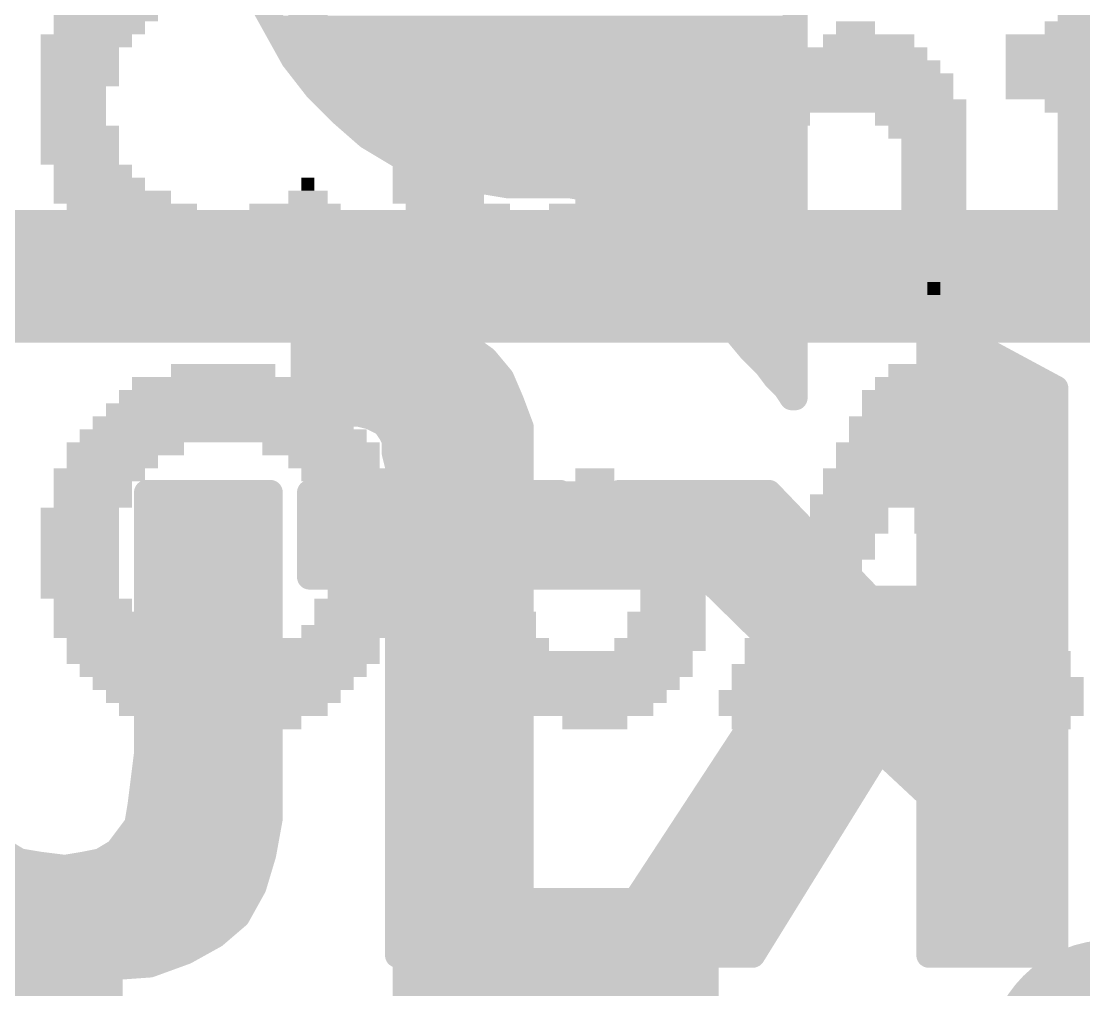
# Model space of a CAD drawing. Extents: x -29.2 to 57.4, y -10.7 to 25.5.
# Drawn here: x 8.292 to 11.551, y 20.367 to 23.338 of the extents above; entities that cross this region are included whole.
import ezdxf

# ---------------------------------------------------------------- set-up
doc = ezdxf.new("R2010")
doc.units = 0
for name, color, linetype in [('1', 12, 'CONTINUOUS'), ('18', 110, 'CONTINUOUS'), ('21', 253, 'CONTINUOUS'), ('22', 253, 'CONTINUOUS')]:
    doc.layers.add(name, color=color, linetype=linetype)

# ---------------------------------------------------------------- blocks, each defined once
blk = doc.blocks.new('RECT')
blk.add_solid([(-0.5, -0.5), (0.5, -0.5), (-0.5, 0.5), (0.5, 0.5)])
blk = doc.blocks.new('ROUNDV')
at = {"const_width": 0.5}
blk.add_lwpolyline([(0, -0.25, 1), (0, 0.25, 1), (0, -0.25)], format="xyb", dxfattribs=at)

msp = doc.modelspace()

# ---------------------------------------------------------------- linework, layer by layer
at = {"layer": '1', "const_width": 0.4064}
msp.add_lwpolyline([(6.731, 22.5552), (11.8872, 22.5552)], dxfattribs=at)
at = {"layer": '22', "const_width": 0.0762}
for points in [[(10.666, 23.4626), (10.666, 22.1826)], [(9.126, 23.2226), (9.026, 23.4026)], [(9.0734, 23.3172), (10.666, 23.3172)], [(9.1158, 23.241), (10.666, 23.241)], [(9.196, 23.1326), (9.126, 23.2226)], [(9.171, 23.1648), (10.666, 23.1648)], [(9.276, 23.0526), (9.196, 23.1326)], [(9.24, 23.0886), (10.666, 23.0886)], [(9.356, 22.9826), (9.276, 23.0526)], [(9.3219, 23.0124), (10.666, 23.0124)], [(9.456, 22.9226), (9.356, 22.9826)], [(9.4333, 22.9362), (10.666, 22.9362)], [(9.556, 22.8826), (9.456, 22.9226)], [(9.666, 22.8526), (9.556, 22.8826)], [(9.6389, 22.86), (10.666, 22.86)], [(9.786, 22.8326), (9.666, 22.8526)], [(9.976, 22.8326), (9.786, 22.8326)], [(10.036, 22.8226), (9.976, 22.8326)], [(10.086, 22.7926), (10.036, 22.8226)], [(10.136, 22.7526), (10.086, 22.7926)], [(10.097, 22.7838), (10.666, 22.7838)], [(10.186, 22.7126), (10.136, 22.7526)], [(10.236, 22.6526), (10.186, 22.7126)], [(10.1902, 22.7076), (10.666, 22.7076)], [(10.296, 22.5926), (10.236, 22.6526)], [(10.2572, 22.6314), (10.666, 22.6314)], [(10.366, 22.5226), (10.296, 22.5926)], [(10.3334, 22.5552), (10.666, 22.5552)], [(10.416, 22.4526), (10.366, 22.5226)], [(10.3971, 22.479), (10.666, 22.479)], [(9.176, 22.4226), (9.156, 22.4126)], [(9.466, 22.4226), (9.176, 22.4226)], [(9.566, 22.3926), (9.466, 22.4226)], [(10.476, 22.3926), (10.416, 22.4526)], [(11.466, 22.2126), (11.076, 22.4226)], [(11.076, 22.4226), (11.076, 21.3826)], [(9.156, 22.4126), (9.156, 22.1326)], [(9.156, 22.4028), (9.532, 22.4028)], [(9.646, 22.3526), (9.566, 22.3926)], [(10.4658, 22.4028), (10.666, 22.4028)], [(10.526, 22.3326), (10.476, 22.3926)], [(11.076, 22.4028), (11.1128, 22.4028)], [(9.156, 22.3266), (9.6824, 22.3266)], [(9.716, 22.3026), (9.646, 22.3526)], [(10.576, 22.2826), (10.526, 22.3326)], [(10.532, 22.3266), (10.666, 22.3266)], [(11.076, 22.3266), (11.2543, 22.3266)], [(9.766, 22.2426), (9.716, 22.3026)], [(10.606, 22.2426), (10.576, 22.2826)], [(9.156, 22.2504), (9.7595, 22.2504)], [(9.796, 22.1726), (9.766, 22.2426)], [(10.6002, 22.2504), (10.666, 22.2504)], [(10.636, 22.2126), (10.606, 22.2426)], [(11.076, 22.2504), (11.3958, 22.2504)], [(10.656, 22.1826), (10.636, 22.2126)], [(11.466, 20.4726), (11.466, 22.2126)], [(9.156, 22.1742), (9.7953, 22.1742)], [(9.826, 22.0926), (9.796, 22.1726)], [(10.666, 22.1826), (10.656, 22.1826)], [(11.076, 22.1742), (11.466, 22.1742)], [(9.156, 22.1326), (9.326, 22.1326)], [(9.326, 22.1326), (9.366, 22.1226)], [(9.366, 22.1226), (9.386, 22.1126)], [(9.386, 22.1126), (9.406, 22.1026)], [(9.406, 22.1026), (9.426, 22.0726)], [(9.4091, 22.098), (9.824, 22.098)], [(11.076, 22.098), (11.466, 22.098)], [(9.426, 22.0726), (9.436, 22.0526)], [(9.826, 21.8926), (9.826, 22.0926)], [(9.436, 22.0526), (9.436, 22.0126)], [(9.436, 22.0218), (9.826, 22.0218)], [(9.436, 22.0126), (9.446, 21.9726)], [(11.076, 22.0218), (11.466, 22.0218)], [(9.446, 21.9726), (9.446, 21.8926)], [(9.446, 21.9456), (9.826, 21.9456)], [(11.076, 21.9456), (11.466, 21.9456)], [(9.056, 21.8926), (8.676, 21.8926)], [(8.676, 21.8926), (8.676, 21.0926)], [(8.676, 21.8694), (9.056, 21.8694)], [(9.056, 20.8926), (9.056, 21.8926)], [(9.446, 21.8926), (9.176, 21.8926)], [(9.176, 21.8926), (9.176, 21.6326)], [(9.176, 21.8694), (9.9634, 21.8694)], [(9.946, 21.8926), (9.826, 21.8926)], [(9.976, 21.8526), (9.946, 21.8926)], [(10.586, 21.8926), (10.126, 21.8926)], [(10.126, 21.8926), (10.656, 21.3726)], [(10.1496, 21.8694), (10.6083, 21.8694)], [(11.076, 21.3826), (10.586, 21.8926)], [(11.076, 21.8694), (11.466, 21.8694)], [(10.016, 21.8226), (9.976, 21.8526)], [(10.046, 21.7926), (10.016, 21.8226)], [(8.676, 21.7932), (9.056, 21.7932)], [(9.176, 21.7932), (10.0454, 21.7932)], [(10.076, 21.7626), (10.046, 21.7926)], [(10.2273, 21.7932), (10.6815, 21.7932)], [(11.076, 21.7932), (11.466, 21.7932)], [(10.116, 21.7226), (10.076, 21.7626)], [(8.676, 21.717), (9.056, 21.717)], [(9.176, 21.717), (10.1216, 21.717)], [(10.146, 21.6926), (10.116, 21.7226)], [(10.305, 21.717), (10.7547, 21.717)], [(11.076, 21.717), (11.466, 21.717)], [(10.176, 21.6626), (10.146, 21.6926)], [(8.676, 21.6408), (9.056, 21.6408)], [(9.176, 21.6408), (10.2051, 21.6408)], [(10.216, 21.6326), (10.176, 21.6626)], [(10.3826, 21.6408), (10.8279, 21.6408)], [(11.076, 21.6408), (11.466, 21.6408)], [(9.176, 21.6326), (9.446, 21.6326)], [(9.446, 21.6326), (9.446, 20.4726)], [(9.826, 21.6326), (10.216, 21.6326)], [(9.826, 21.4826), (9.826, 21.6326)], [(8.676, 21.5646), (9.056, 21.5646)], [(9.446, 21.5646), (9.826, 21.5646)], [(10.4603, 21.5646), (10.9011, 21.5646)], [(11.076, 21.5646), (11.466, 21.5646)], [(8.676, 21.4884), (9.056, 21.4884)], [(9.446, 21.4884), (9.826, 21.4884)], [(9.826, 20.4726), (9.826, 21.4826)], [(10.538, 21.4884), (10.9744, 21.4884)], [(11.076, 21.4884), (11.466, 21.4884)], [(8.676, 21.4122), (9.056, 21.4122)], [(9.446, 21.4122), (9.826, 21.4122)], [(10.6156, 21.4122), (11.0476, 21.4122)], [(11.076, 21.4122), (11.466, 21.4122)], [(10.656, 21.3726), (10.066, 20.4726)], [(8.676, 21.336), (9.056, 21.336)], [(9.446, 21.336), (9.826, 21.336)], [(10.632, 21.336), (11.466, 21.336)], [(8.676, 21.2598), (9.056, 21.2598)], [(9.446, 21.2598), (9.826, 21.2598)], [(10.5821, 21.2598), (11.466, 21.2598)], [(8.676, 21.1836), (9.056, 21.1836)], [(9.446, 21.1836), (9.826, 21.1836)], [(10.5321, 21.1836), (11.466, 21.1836)], [(8.676, 21.0926), (8.666, 21.0126)], [(8.676, 21.1074), (9.056, 21.1074)], [(9.446, 21.1074), (9.826, 21.1074)], [(10.4821, 21.1074), (11.466, 21.1074)], [(10.536, 20.4726), (10.926, 21.1026)], [(10.926, 21.1026), (11.076, 20.9626)], [(8.6683, 21.0312), (9.056, 21.0312)], [(9.446, 21.0312), (9.826, 21.0312)], [(10.4322, 21.0312), (10.8818, 21.0312)], [(11.0025, 21.0312), (11.466, 21.0312)], [(8.666, 21.0126), (8.656, 20.9326)], [(8.6588, 20.955), (9.056, 20.955)], [(9.446, 20.955), (9.826, 20.955)], [(10.3822, 20.955), (10.8346, 20.955)], [(11.076, 20.9626), (11.076, 20.4726)], [(11.076, 20.955), (11.466, 20.955)], [(8.656, 20.9326), (8.646, 20.8726)], [(9.036, 20.7826), (9.056, 20.8926)], [(8.646, 20.8726), (8.616, 20.8326)], [(8.647, 20.8788), (9.0535, 20.8788)], [(9.446, 20.8788), (9.826, 20.8788)], [(10.3323, 20.8788), (10.7875, 20.8788)], [(11.076, 20.8788), (11.466, 20.8788)], [(8.616, 20.8326), (8.586, 20.7926)], [(8.286, 20.7626), (8.236, 20.7926)], [(8.586, 20.7926), (8.536, 20.7626)], [(8.5935, 20.8026), (9.0396, 20.8026)], [(9.446, 20.8026), (9.826, 20.8026)], [(10.2823, 20.8026), (10.7403, 20.8026)], [(11.076, 20.8026), (11.466, 20.8026)], [(8.346, 20.7526), (8.286, 20.7626)], [(8.536, 20.7626), (8.486, 20.7526)], [(9.006, 20.6826), (9.036, 20.7826)], [(7.736, 20.7264), (9.0191, 20.7264)], [(8.426, 20.7426), (8.346, 20.7526)], [(8.486, 20.7526), (8.426, 20.7426)], [(9.446, 20.7264), (9.826, 20.7264)], [(10.2324, 20.7264), (10.6931, 20.7264)], [(11.076, 20.7264), (11.466, 20.7264)], [(8.956, 20.5926), (9.006, 20.6826)], [(8.1309, 20.6502), (8.988, 20.6502)], [(9.446, 20.6502), (9.826, 20.6502)], [(10.1824, 20.6502), (10.6459, 20.6502)], [(11.076, 20.6502), (11.466, 20.6502)], [(8.1869, 20.574), (8.9343, 20.574)], [(8.886, 20.5326), (8.956, 20.5926)], [(9.446, 20.574), (9.826, 20.574)], [(10.1325, 20.574), (10.5988, 20.574)], [(11.076, 20.574), (11.466, 20.574)], [(8.796, 20.4826), (8.886, 20.5326)], [(8.246, 20.5226), (8.306, 20.4926)], [(8.2956, 20.4978), (8.8234, 20.4978)], [(9.446, 20.4978), (9.826, 20.4978)], [(10.0825, 20.4978), (10.5516, 20.4978)], [(11.076, 20.4978), (11.466, 20.4978)], [(8.306, 20.4926), (8.356, 20.4726)], [(8.356, 20.4726), (8.416, 20.4526)], [(8.686, 20.4426), (8.796, 20.4826)], [(9.446, 20.4726), (9.826, 20.4726)], [(10.066, 20.4726), (10.536, 20.4726)], [(11.076, 20.4726), (11.466, 20.4726)], [(8.416, 20.4526), (8.486, 20.4426)], [(8.486, 20.4426), (8.546, 20.4326)], [(8.546, 20.4326), (8.686, 20.4426)]]:
    msp.add_lwpolyline(points, dxfattribs=at)
at = {"layer": '22', "const_width": 0.0381}
for points in [[(9.0734, 23.3362, 1), (9.0734, 23.2981)], [(10.666, 23.2981, 1), (10.666, 23.3362)], [(9.1158, 23.26, 1), (9.1158, 23.2219)], [(10.666, 23.2219, 1), (10.666, 23.26)], [(9.141, 23.2343, 1), (9.111, 23.2109)], [(9.1093, 23.2133, 1), (9.1427, 23.2319)], [(9.171, 23.1838, 1), (9.171, 23.1457)], [(10.666, 23.1457, 1), (10.666, 23.1838)], [(9.2095, 23.1461, 1), (9.1825, 23.1191)], [(9.181, 23.1209, 1), (9.211, 23.1443)], [(9.24, 23.1076, 1), (9.24, 23.0695)], [(10.666, 23.0695, 1), (10.666, 23.1076)], [(9.2885, 23.0669, 1), (9.2635, 23.0383)], [(9.2625, 23.0391, 1), (9.2895, 23.0661)], [(9.3219, 23.0314, 1), (9.3219, 22.9933)], [(10.666, 22.9933, 1), (10.666, 23.0314)], [(9.3658, 22.9989, 1), (9.3462, 22.9663)], [(9.3435, 22.9683, 1), (9.3685, 22.9969)], [(9.4333, 22.9552, 1), (9.4333, 22.9171)], [(9.4631, 22.9403, 1), (9.4489, 22.9049)], [(9.4462, 22.9063, 1), (9.4658, 22.9389)], [(10.666, 22.9171, 1), (10.666, 22.9552)], [(9.561, 22.901, 1), (9.551, 22.8642)], [(9.5489, 22.8649, 1), (9.5631, 22.9003)], [(9.6389, 22.879, 1), (9.6389, 22.8409)], [(9.6691, 22.8714, 1), (9.6629, 22.8338)], [(9.661, 22.8342, 1), (9.671, 22.871)], [(10.666, 22.8409, 1), (10.666, 22.879)], [(9.786, 22.8516, 1), (9.786, 22.8135)], [(9.7829, 22.8138, 1), (9.7891, 22.8514)], [(9.9791, 22.8514, 1), (9.9729, 22.8138)], [(9.976, 22.8135, 1), (9.976, 22.8516)], [(10.0458, 22.8389, 1), (10.0262, 22.8063)], [(10.0329, 22.8038, 1), (10.0391, 22.8414)], [(10.0979, 22.8075, 1), (10.0741, 22.7777)], [(10.0762, 22.7763, 1), (10.0958, 22.8089)], [(10.097, 22.8028, 1), (10.097, 22.7647)], [(10.666, 22.7647, 1), (10.666, 22.8028)], [(10.1479, 22.7675, 1), (10.1241, 22.7377)], [(10.1241, 22.7377, 1), (10.1479, 22.7675)], [(10.2006, 22.7248, 1), (10.1714, 22.7004)], [(10.1902, 22.7266, 1), (10.1902, 22.6885)], [(10.1741, 22.6977, 1), (10.1979, 22.7275)], [(10.666, 22.6885, 1), (10.666, 22.7266)], [(10.2495, 22.6661, 1), (10.2225, 22.6391)], [(10.2214, 22.6404, 1), (10.2506, 22.6648)], [(10.2572, 22.6505, 1), (10.2572, 22.6124)], [(10.666, 22.6124, 1), (10.666, 22.6505)], [(10.3095, 22.6061, 1), (10.2825, 22.5791)], [(10.2825, 22.5791, 1), (10.3095, 22.6061)], [(10.3334, 22.5743, 1), (10.3334, 22.5362)], [(10.666, 22.5362, 1), (10.666, 22.5743)], [(10.3815, 22.5337, 1), (10.3505, 22.5115)], [(10.3525, 22.5091, 1), (10.3795, 22.5361)], [(10.3971, 22.4981, 1), (10.3971, 22.46)], [(10.666, 22.46, 1), (10.666, 22.4981)], [(9.176, 22.4417, 1), (9.176, 22.4036)], [(9.1845, 22.4056, 1), (9.1675, 22.4396)], [(9.4715, 22.4408, 1), (9.4605, 22.4044)], [(9.466, 22.4036, 1), (9.466, 22.4417)], [(10.4295, 22.4661, 1), (10.4025, 22.4391)], [(10.4005, 22.4415, 1), (10.4315, 22.4637)], [(11.085, 22.4394, 1), (11.067, 22.4058)], [(11.0951, 22.4226, 1), (11.057, 22.4226)], [(9.1475, 22.4296, 1), (9.1645, 22.3956)], [(9.156, 22.4219, 1), (9.156, 22.3838)], [(9.1751, 22.4126, 1), (9.137, 22.4126)], [(9.532, 22.3838, 1), (9.532, 22.4219)], [(9.5745, 22.4096, 1), (9.5575, 22.3756)], [(9.5605, 22.3744, 1), (9.5715, 22.4108)], [(10.4658, 22.4219, 1), (10.4658, 22.3838)], [(10.4906, 22.4048, 1), (10.4614, 22.3804)], [(10.666, 22.3838, 1), (10.666, 22.4219)], [(11.076, 22.4219, 1), (11.076, 22.3838)], [(11.1128, 22.3838, 1), (11.1128, 22.4219)], [(10.4625, 22.3791, 1), (10.4895, 22.4061)], [(9.156, 22.3457, 1), (9.156, 22.3076)], [(9.6571, 22.3681, 1), (9.6349, 22.3371)], [(9.6375, 22.3356, 1), (9.6545, 22.3696)], [(9.6824, 22.3076, 1), (9.6824, 22.3457)], [(10.5395, 22.3461, 1), (10.5125, 22.3191)], [(10.5114, 22.3204, 1), (10.5406, 22.3448)], [(10.532, 22.3457, 1), (10.532, 22.3076)], [(10.666, 22.3076, 1), (10.666, 22.3457)], [(11.076, 22.3457, 1), (11.076, 22.3076)], [(11.2543, 22.3076, 1), (11.2543, 22.3457)], [(9.7306, 22.3148, 1), (9.7014, 22.2904)], [(9.7049, 22.2871, 1), (9.7271, 22.3181)], [(10.5912, 22.294, 1), (10.5608, 22.2712)], [(10.5625, 22.2691, 1), (10.5895, 22.2961)], [(9.156, 22.2695, 1), (9.156, 22.2314)], [(9.7835, 22.2501, 1), (9.7485, 22.2351)], [(9.7514, 22.2304, 1), (9.7806, 22.2548)], [(9.7595, 22.2314, 1), (9.7595, 22.2695)], [(10.6002, 22.2695, 1), (10.6002, 22.2314)], [(10.6195, 22.2561, 1), (10.5925, 22.2291)], [(10.5908, 22.2312, 1), (10.6212, 22.254)], [(10.666, 22.2314, 1), (10.666, 22.2695)], [(11.076, 22.2695, 1), (11.076, 22.2314)], [(11.3958, 22.2314, 1), (11.3958, 22.2695)], [(10.6519, 22.2232, 1), (10.6201, 22.202)], [(10.6225, 22.1991, 1), (10.6495, 22.2261)], [(11.4851, 22.2126, 1), (11.447, 22.2126)], [(11.457, 22.1958, 1), (11.475, 22.2294)], [(9.156, 22.1933, 1), (9.156, 22.1552)], [(9.8138, 22.1793, 1), (9.7782, 22.1659)], [(9.7785, 22.1651, 1), (9.8135, 22.1801)], [(9.7953, 22.1552, 1), (9.7953, 22.1933)], [(10.656, 22.2017, 1), (10.656, 22.1636)], [(10.6401, 22.172, 1), (10.6719, 22.1932)], [(10.647, 22.1826, 1), (10.6851, 22.1826)], [(10.666, 22.1636, 1), (10.666, 22.2017)], [(11.076, 22.1933, 1), (11.076, 22.1552)], [(11.466, 22.1552, 1), (11.466, 22.1933)], [(9.156, 22.1517, 1), (9.156, 22.1136)], [(9.3306, 22.1511, 1), (9.3214, 22.1141)], [(9.326, 22.1136, 1), (9.326, 22.1517)], [(9.137, 22.1326, 1), (9.1751, 22.1326)], [(9.3745, 22.1396, 1), (9.3575, 22.1056)], [(9.3614, 22.1041, 1), (9.3706, 22.1411)], [(9.3945, 22.1296, 1), (9.3775, 22.0956)], [(9.3775, 22.0956, 1), (9.3945, 22.1296)], [(9.4219, 22.1132, 1), (9.3901, 22.092)], [(9.4091, 22.1171, 1), (9.4091, 22.079)], [(9.3975, 22.0856, 1), (9.4145, 22.1196)], [(9.824, 22.079, 1), (9.824, 22.1171)], [(11.076, 22.1171, 1), (11.076, 22.079)], [(11.466, 22.079, 1), (11.466, 22.1171)], [(9.443, 22.0811, 1), (9.409, 22.0641)], [(9.4101, 22.062, 1), (9.4419, 22.0832)], [(9.8451, 22.0926, 1), (9.807, 22.0926)], [(9.8082, 22.0859, 1), (9.8438, 22.0993)], [(9.455, 22.0526, 1), (9.4169, 22.0526)], [(9.419, 22.0441, 1), (9.453, 22.0611)], [(9.436, 22.0409, 1), (9.436, 22.0028)], [(9.4545, 22.0172, 1), (9.4175, 22.008)], [(9.826, 22.0028, 1), (9.826, 22.0409)], [(11.076, 22.0409, 1), (11.076, 22.0028)], [(11.466, 22.0028, 1), (11.466, 22.0409)], [(9.4169, 22.0126, 1), (9.455, 22.0126)], [(9.465, 21.9726, 1), (9.4269, 21.9726)], [(9.446, 21.9647, 1), (9.446, 21.9266)], [(9.4275, 21.968, 1), (9.4645, 21.9772)], [(9.826, 21.9266, 1), (9.826, 21.9647)], [(11.076, 21.9647, 1), (11.076, 21.9266)], [(11.466, 21.9266, 1), (11.466, 21.9647)], [(8.676, 21.9117, 1), (8.676, 21.8736)], [(8.676, 21.8885, 1), (8.676, 21.8504)], [(8.6951, 21.8926, 1), (8.657, 21.8926)], [(9.0751, 21.8926, 1), (9.037, 21.8926)], [(9.056, 21.8736, 1), (9.056, 21.9117)], [(9.056, 21.8504, 1), (9.056, 21.8885)], [(9.176, 21.9117, 1), (9.176, 21.8736)], [(9.176, 21.8885, 1), (9.176, 21.8504)], [(9.1951, 21.8926, 1), (9.157, 21.8926)], [(9.4269, 21.8926, 1), (9.465, 21.8926)], [(9.446, 21.8736, 1), (9.446, 21.9117)], [(9.826, 21.9117, 1), (9.826, 21.8736)], [(9.807, 21.8926, 1), (9.8451, 21.8926)], [(9.9612, 21.904, 1), (9.9308, 21.8812)], [(9.946, 21.8736, 1), (9.946, 21.9117)], [(9.9634, 21.8504, 1), (9.9634, 21.8885)], [(10.126, 21.9117, 1), (10.126, 21.8736)], [(10.1393, 21.9062, 1), (10.1127, 21.879)], [(10.1496, 21.8885, 1), (10.1496, 21.8504)], [(10.5997, 21.9058, 1), (10.5723, 21.8794)], [(10.586, 21.8736, 1), (10.586, 21.9117)], [(10.6083, 21.8504, 1), (10.6083, 21.8885)], [(11.076, 21.8885, 1), (11.076, 21.8504)], [(11.466, 21.8504, 1), (11.466, 21.8885)], [(9.9874, 21.8678, 1), (9.9646, 21.8374)], [(9.9608, 21.8412, 1), (9.9912, 21.864)], [(10.0295, 21.8361, 1), (10.0025, 21.8091)], [(10.0046, 21.8074, 1), (10.0274, 21.8378)], [(8.676, 21.8123, 1), (8.676, 21.7742)], [(9.056, 21.7742, 1), (9.056, 21.8123)], [(9.176, 21.8123, 1), (9.176, 21.7742)], [(10.0595, 21.8061, 1), (10.0325, 21.7791)], [(10.0325, 21.7791, 1), (10.0595, 21.8061)], [(10.0454, 21.7742, 1), (10.0454, 21.8123)], [(10.2273, 21.8123, 1), (10.2273, 21.7742)], [(10.6815, 21.7742, 1), (10.6815, 21.8123)], [(11.076, 21.8123, 1), (11.076, 21.7742)], [(11.466, 21.7742, 1), (11.466, 21.8123)], [(10.0895, 21.7761, 1), (10.0625, 21.7491)], [(10.0625, 21.7491, 1), (10.0895, 21.7761)], [(8.676, 21.7361, 1), (8.676, 21.698)], [(9.056, 21.698, 1), (9.056, 21.7361)], [(9.176, 21.7361, 1), (9.176, 21.698)], [(10.1295, 21.7361, 1), (10.1025, 21.7091)], [(10.1025, 21.7091, 1), (10.1295, 21.7361)], [(10.1216, 21.698, 1), (10.1216, 21.7361)], [(10.305, 21.7361, 1), (10.305, 21.698)], [(10.7547, 21.698, 1), (10.7547, 21.7361)], [(11.076, 21.7361, 1), (11.076, 21.698)], [(11.466, 21.698, 1), (11.466, 21.7361)], [(10.1595, 21.7061, 1), (10.1325, 21.6791)], [(10.1325, 21.6791, 1), (10.1595, 21.7061)], [(8.676, 21.6599, 1), (8.676, 21.6218)], [(9.056, 21.6218, 1), (9.056, 21.6599)], [(9.176, 21.6599, 1), (9.176, 21.6218)], [(10.1874, 21.6778, 1), (10.1646, 21.6474)], [(10.1625, 21.6491, 1), (10.1895, 21.6761)], [(10.2051, 21.6218, 1), (10.2051, 21.6599)], [(10.3826, 21.6599, 1), (10.3826, 21.6218)], [(10.8279, 21.6218, 1), (10.8279, 21.6599)], [(11.076, 21.6599, 1), (11.076, 21.6218)], [(11.466, 21.6218, 1), (11.466, 21.6599)], [(9.176, 21.6517, 1), (9.176, 21.6136)], [(9.157, 21.6326, 1), (9.1951, 21.6326)], [(9.465, 21.6326, 1), (9.4269, 21.6326)], [(9.446, 21.6136, 1), (9.446, 21.6517)], [(9.826, 21.6517, 1), (9.826, 21.6136)], [(9.8451, 21.6326, 1), (9.807, 21.6326)], [(10.2046, 21.6174, 1), (10.2274, 21.6478)], [(10.216, 21.6136, 1), (10.216, 21.6517)], [(8.676, 21.5837, 1), (8.676, 21.5456)], [(9.056, 21.5456, 1), (9.056, 21.5837)], [(9.446, 21.5837, 1), (9.446, 21.5456)], [(9.826, 21.5456, 1), (9.826, 21.5837)], [(10.4603, 21.5837, 1), (10.4603, 21.5456)], [(10.9011, 21.5456, 1), (10.9011, 21.5837)], [(11.076, 21.5837, 1), (11.076, 21.5456)], [(11.466, 21.5456, 1), (11.466, 21.5837)], [(8.676, 21.5075, 1), (8.676, 21.4694)], [(9.056, 21.4694, 1), (9.056, 21.5075)], [(9.446, 21.5075, 1), (9.446, 21.4694)], [(9.8451, 21.4826, 1), (9.807, 21.4826)], [(9.826, 21.4694, 1), (9.826, 21.5075)], [(10.538, 21.5075, 1), (10.538, 21.4694)], [(10.9744, 21.4694, 1), (10.9744, 21.5075)], [(11.076, 21.5075, 1), (11.076, 21.4694)], [(11.466, 21.4694, 1), (11.466, 21.5075)], [(9.807, 21.4826, 1), (9.8451, 21.4826)], [(8.676, 21.4313, 1), (8.676, 21.3932)], [(9.056, 21.3932, 1), (9.056, 21.4313)], [(9.446, 21.4313, 1), (9.446, 21.3932)], [(9.826, 21.3932, 1), (9.826, 21.4313)], [(10.6156, 21.4313, 1), (10.6156, 21.3932)], [(11.0476, 21.3932, 1), (11.0476, 21.4313)], [(11.076, 21.4313, 1), (11.076, 21.3932)], [(11.466, 21.3932, 1), (11.466, 21.4313)], [(10.6719, 21.3622, 1), (10.6401, 21.383)], [(10.6427, 21.359, 1), (10.6693, 21.3862)], [(11.057, 21.3826, 1), (11.0951, 21.3826)], [(11.0623, 21.3694, 1), (11.0897, 21.3958)], [(8.676, 21.3551, 1), (8.676, 21.317)], [(9.056, 21.317, 1), (9.056, 21.3551)], [(9.446, 21.3551, 1), (9.446, 21.317)], [(9.826, 21.317, 1), (9.826, 21.3551)], [(10.632, 21.3551, 1), (10.632, 21.317)], [(11.466, 21.317, 1), (11.466, 21.3551)], [(8.676, 21.2789, 1), (8.676, 21.2408)], [(9.056, 21.2408, 1), (9.056, 21.2789)], [(9.446, 21.2789, 1), (9.446, 21.2408)], [(9.826, 21.2408, 1), (9.826, 21.2789)], [(10.5821, 21.2789, 1), (10.5821, 21.2408)], [(11.466, 21.2408, 1), (11.466, 21.2789)], [(8.676, 21.2027, 1), (8.676, 21.1646)], [(9.056, 21.1646, 1), (9.056, 21.2027)], [(9.446, 21.2027, 1), (9.446, 21.1646)], [(9.826, 21.1646, 1), (9.826, 21.2027)], [(10.5321, 21.2027, 1), (10.5321, 21.1646)], [(11.466, 21.1646, 1), (11.466, 21.2027)], [(8.676, 21.1265, 1), (8.676, 21.0884)], [(8.6949, 21.0902, 1), (8.6571, 21.095)], [(9.056, 21.0884, 1), (9.056, 21.1265)], [(9.446, 21.1265, 1), (9.446, 21.0884)], [(9.826, 21.0884, 1), (9.826, 21.1265)], [(10.4821, 21.1265, 1), (10.4821, 21.0884)], [(10.939, 21.1165, 1), (10.913, 21.0887)], [(10.9422, 21.0926, 1), (10.9098, 21.1126)], [(11.466, 21.0884, 1), (11.466, 21.1265)], [(8.657, 21.0926, 1), (8.6951, 21.0926)], [(8.6683, 21.0503, 1), (8.6683, 21.0122)], [(9.056, 21.0122, 1), (9.056, 21.0503)], [(9.446, 21.0503, 1), (9.446, 21.0122)], [(9.826, 21.0122, 1), (9.826, 21.0503)], [(10.4322, 21.0503, 1), (10.4322, 21.0122)], [(10.8818, 21.0122, 1), (10.8818, 21.0503)], [(11.0025, 21.0503, 1), (11.0025, 21.0122)], [(11.466, 21.0122, 1), (11.466, 21.0503)], [(8.6471, 21.015, 1), (8.6849, 21.0102)], [(8.6849, 21.0102, 1), (8.6471, 21.015)], [(8.6588, 20.9741, 1), (8.6588, 20.936)], [(9.056, 20.936, 1), (9.056, 20.9741)], [(9.446, 20.9741, 1), (9.446, 20.936)], [(9.826, 20.936, 1), (9.826, 20.9741)], [(10.3822, 20.9741, 1), (10.3822, 20.936)], [(10.8346, 20.936, 1), (10.8346, 20.9741)], [(11.076, 20.9741, 1), (11.076, 20.936)], [(11.0951, 20.9626, 1), (11.057, 20.9626)], [(11.063, 20.9487, 1), (11.089, 20.9765)], [(11.466, 20.936, 1), (11.466, 20.9741)], [(8.6748, 20.9295, 1), (8.6372, 20.9357)], [(8.6371, 20.935, 1), (8.6749, 20.9302)], [(9.0747, 20.8892, 1), (9.0373, 20.896)], [(8.6272, 20.8757, 1), (8.6648, 20.8695)], [(8.647, 20.8979, 1), (8.647, 20.8598)], [(8.6612, 20.8612, 1), (8.6308, 20.884)], [(9.037, 20.8926, 1), (9.0751, 20.8926)], [(9.0535, 20.8598, 1), (9.0535, 20.8979)], [(9.446, 20.8979, 1), (9.446, 20.8598)], [(9.826, 20.8598, 1), (9.826, 20.8979)], [(10.3323, 20.8979, 1), (10.3323, 20.8598)], [(10.7875, 20.8598, 1), (10.7875, 20.8979)], [(11.076, 20.8979, 1), (11.076, 20.8598)], [(11.466, 20.8598, 1), (11.466, 20.8979)], [(8.6008, 20.844, 1), (8.6312, 20.8212)], [(8.6312, 20.8212, 1), (8.6008, 20.844)], [(8.5935, 20.8217, 1), (8.5935, 20.7836)], [(8.5958, 20.7763, 1), (8.5762, 20.8089)], [(9.0396, 20.7836, 1), (9.0396, 20.8217)], [(9.446, 20.8217, 1), (9.446, 20.7836)], [(9.826, 20.7836, 1), (9.826, 20.8217)], [(10.2823, 20.8217, 1), (10.2823, 20.7836)], [(10.7403, 20.7836, 1), (10.7403, 20.8217)], [(11.076, 20.8217, 1), (11.076, 20.7836)], [(11.466, 20.7836, 1), (11.466, 20.8217)], [(8.2891, 20.7814, 1), (8.2829, 20.7438)], [(8.2762, 20.7463, 1), (8.2958, 20.7789)], [(8.5262, 20.7789, 1), (8.5458, 20.7463)], [(8.5397, 20.7439, 1), (8.5323, 20.7813)], [(8.5708, 20.804, 1), (8.6012, 20.7812)], [(9.0173, 20.786, 1), (9.0547, 20.7792)], [(9.0542, 20.7771, 1), (9.0178, 20.7881)], [(8.3484, 20.7715, 1), (8.3436, 20.7337)], [(8.3429, 20.7338, 1), (8.3491, 20.7714)], [(8.4229, 20.7614, 1), (8.4291, 20.7238)], [(8.4236, 20.7237, 1), (8.4284, 20.7615)], [(8.4823, 20.7713, 1), (8.4897, 20.7339)], [(8.4891, 20.7338, 1), (8.4829, 20.7714)], [(9.0191, 20.7074, 1), (9.0191, 20.7455)], [(9.446, 20.7455, 1), (9.446, 20.7074)], [(9.826, 20.7074, 1), (9.826, 20.7455)], [(10.2324, 20.7455, 1), (10.2324, 20.7074)], [(10.6931, 20.7074, 1), (10.6931, 20.7455)], [(11.076, 20.7455, 1), (11.076, 20.7074)], [(11.466, 20.7074, 1), (11.466, 20.7455)], [(8.9878, 20.6881, 1), (9.0242, 20.6771)], [(9.0227, 20.6733, 1), (8.9893, 20.6919)], [(8.988, 20.6312, 1), (8.988, 20.6693)], [(9.446, 20.6693, 1), (9.446, 20.6312)], [(9.826, 20.6312, 1), (9.826, 20.6693)], [(10.1824, 20.6693, 1), (10.1824, 20.6312)], [(10.6459, 20.6312, 1), (10.6459, 20.6693)], [(11.076, 20.6693, 1), (11.076, 20.6312)], [(11.466, 20.6312, 1), (11.466, 20.6693)], [(8.9343, 20.555, 1), (8.9343, 20.5931)], [(8.9393, 20.6019, 1), (8.9727, 20.5833)], [(8.9684, 20.5781, 1), (8.9436, 20.6071)], [(9.446, 20.5931, 1), (9.446, 20.555)], [(9.826, 20.555, 1), (9.826, 20.5931)], [(10.1325, 20.5931, 1), (10.1325, 20.555)], [(10.5988, 20.555, 1), (10.5988, 20.5931)], [(11.076, 20.5931, 1), (11.076, 20.555)], [(11.466, 20.555, 1), (11.466, 20.5931)], [(8.8953, 20.5159, 1), (8.8767, 20.5493)], [(8.2956, 20.5169, 1), (8.2956, 20.4788)], [(8.8234, 20.4788, 1), (8.8234, 20.5169)], [(8.8736, 20.5471, 1), (8.8984, 20.5181)], [(9.446, 20.5169, 1), (9.446, 20.4788)], [(9.826, 20.4788, 1), (9.826, 20.5169)], [(10.0825, 20.5169, 1), (10.0825, 20.4788)], [(10.5516, 20.4788, 1), (10.5516, 20.5169)], [(11.076, 20.5169, 1), (11.076, 20.4788)], [(11.466, 20.4788, 1), (11.466, 20.5169)], [(8.3131, 20.5103, 1), (8.2989, 20.4749)], [(8.2975, 20.4756, 1), (8.3145, 20.5096)], [(8.362, 20.4907, 1), (8.35, 20.4545)], [(8.3489, 20.4549, 1), (8.3631, 20.4903)], [(8.7867, 20.4993, 1), (8.8053, 20.4659)], [(8.8025, 20.4647, 1), (8.7895, 20.5005)], [(9.446, 20.4916, 1), (9.446, 20.4535)], [(9.826, 20.4535, 1), (9.826, 20.4916)], [(10.066, 20.4916, 1), (10.066, 20.4535)], [(10.536, 20.4535, 1), (10.536, 20.4916)], [(11.076, 20.4916, 1), (11.076, 20.4535)], [(11.466, 20.4535, 1), (11.466, 20.4916)], [(8.4187, 20.4715, 1), (8.4133, 20.4337)], [(8.41, 20.4345, 1), (8.422, 20.4707)], [(8.4891, 20.4614, 1), (8.4829, 20.4238)], [(8.4833, 20.4237, 1), (8.4887, 20.4615)], [(8.5446, 20.4516, 1), (8.5474, 20.4136)], [(8.5429, 20.4138, 1), (8.5491, 20.4514)], [(8.6795, 20.4605, 1), (8.6925, 20.4247)], [(8.6874, 20.4236, 1), (8.6846, 20.4616)], [(9.4269, 20.4726, 1), (9.465, 20.4726)], [(9.807, 20.4726, 1), (9.8451, 20.4726)], [(10.0501, 20.483, 1), (10.0819, 20.4622)], [(10.5198, 20.4826, 1), (10.5522, 20.4626)], [(11.057, 20.4726, 1), (11.0951, 20.4726)], [(11.447, 20.4726, 1), (11.4851, 20.4726)]]:
    msp.add_lwpolyline(points, format="xyb", dxfattribs=at)

# ---------------------------------------------------------------- block references
at = {"layer": '1', "xscale": 1.1, "rotation": 90}
for p in [(8.1026, 20.1286), (9.9314, 20.1286)]:
    msp.add_blockref('RECT', p, dxfattribs=at)
at = {"layer": '18', "xscale": 0.7556, "yscale": 0.7556}
msp.add_blockref('ROUNDV', (11.6332, 20.1422), dxfattribs=at)
msp.add_blockref('ROUNDV', (11.6332, 20.1422), dxfattribs=at)
at = {"layer": '21', "yscale": 0.04}
for p, xscale in [((8.5514, 23.3578), 0.32), ((9.1714, 23.3578), 0.12), ((11.5714, 23.3578), 0.2), ((8.5314, 23.3178), 0.28), ((9.8514, 23.3178), 0.28), ((10.5314, 23.3178), 0.12), ((10.8514, 23.3178), 0.12), ((11.5714, 23.3178), 0.28), ((8.4914, 23.2778), 0.28), ((9.8514, 23.2778), 0.44), ((10.5314, 23.2778), 0.2), ((10.8914, 23.2778), 0.28), ((11.6114, 23.2778), 0.6), ((8.4714, 23.2378), 0.24), ((9.8514, 23.2378), 0.52), ((10.5314, 23.2378), 0.2), ((10.8714, 23.2378), 0.4), ((11.6114, 23.2378), 0.6), ((8.4714, 23.1978), 0.24), ((9.8514, 23.1978), 0.6), ((10.7714, 23.1978), 0.68), ((11.6114, 23.1978), 0.6), ((8.4714, 23.1578), 0.24), ((9.8514, 23.1578), 0.68), ((10.7914, 23.1578), 0.72), ((11.6114, 23.1578), 0.6), ((8.4514, 23.1178), 0.2), ((9.8514, 23.1178), 0.76), ((10.7914, 23.1178), 0.72), ((11.6114, 23.1178), 0.6), ((8.4514, 23.0778), 0.2), ((9.6114, 23.0778), 0.28), ((10.0714, 23.0778), 0.32), ((10.8114, 23.0778), 0.76), ((11.5714, 23.0778), 0.28), ((8.4514, 23.0378), 0.2), ((9.5714, 23.0378), 0.28), ((10.1114, 23.0378), 0.24), ((10.5714, 23.0378), 0.28), ((11.0514, 23.0378), 0.28), ((11.5714, 23.0378), 0.2), ((8.4714, 22.9978), 0.24), ((9.5514, 22.9978), 0.24), ((10.1314, 22.9978), 0.2), ((10.5514, 22.9978), 0.24), ((11.0714, 22.9978), 0.24), ((11.5714, 22.9978), 0.2), ((8.4714, 22.9578), 0.24), ((9.5514, 22.9578), 0.24), ((10.1514, 22.9578), 0.24), ((10.5314, 22.9578), 0.2), ((11.0914, 22.9578), 0.2), ((11.5714, 22.9578), 0.2), ((8.4714, 22.9178), 0.24), ((9.5514, 22.9178), 0.24), ((10.1514, 22.9178), 0.24), ((10.5314, 22.9178), 0.2), ((11.0914, 22.9178), 0.2), ((11.5714, 22.9178), 0.2), ((8.5114, 22.8778), 0.24), ((9.5514, 22.8778), 0.24), ((10.1514, 22.8778), 0.24), ((10.5314, 22.8778), 0.2), ((11.0914, 22.8778), 0.2), ((11.5714, 22.8778), 0.2), ((8.5314, 22.8378), 0.28), ((9.1714, 22.8378), 0.04), ((9.5514, 22.8378), 0.24), ((10.1114, 22.8378), 0.24), ((10.5314, 22.8378), 0.2), ((11.0914, 22.8378), 0.2), ((11.5714, 22.8378), 0.2), ((8.5714, 22.7978), 0.36), ((9.1714, 22.7978), 0.12), ((9.5714, 22.7978), 0.28), ((10.1114, 22.7978), 0.24), ((10.5314, 22.7978), 0.2), ((11.0914, 22.7978), 0.2), ((11.5714, 22.7978), 0.2), ((8.6314, 22.7578), 0.4), ((9.1314, 22.7578), 0.28), ((9.6314, 22.7578), 0.32), ((10.0714, 22.7578), 0.32), ((10.5314, 22.7578), 0.2), ((11.0914, 22.7578), 0.2), ((11.5714, 22.7578), 0.2), ((8.8714, 22.7178), 0.8), ((9.8314, 22.7178), 0.72), ((10.5314, 22.7178), 0.2), ((11.0914, 22.7178), 0.2), ((11.5714, 22.7178), 0.2), ((8.8914, 22.6778), 0.76), ((9.8514, 22.6778), 0.68), ((10.5314, 22.6778), 0.2), ((11.0914, 22.6778), 0.2), ((11.5714, 22.6778), 0.2), ((8.9114, 22.6378), 0.72), ((9.8514, 22.6378), 0.6), ((10.5314, 22.6378), 0.2), ((11.0914, 22.6378), 0.2), ((11.5714, 22.6378), 0.2), ((8.9114, 22.5978), 0.64), ((9.8514, 22.5978), 0.52), ((10.5314, 22.5978), 0.2), ((11.0914, 22.5978), 0.2), ((11.5714, 22.5978), 0.2), ((8.9114, 22.5578), 0.48), ((9.8514, 22.5578), 0.44), ((10.5314, 22.5578), 0.2), ((11.0914, 22.5578), 0.2), ((11.5714, 22.5578), 0.2), ((8.9314, 22.5178), 0.28), ((9.8314, 22.5178), 0.24), ((10.5114, 22.5178), 0.08), ((11.0914, 22.5178), 0.04), ((11.5714, 22.5178), 0.12), ((8.9114, 22.2662), 0.32), ((11.0114, 22.2662), 0.12), ((8.9114, 22.2262), 0.56), ((11.0114, 22.2262), 0.2), ((8.9114, 22.1862), 0.64), ((10.9914, 22.1862), 0.24), ((8.9114, 22.1462), 0.72), ((11.0114, 22.1462), 0.28), ((8.9114, 22.1062), 0.8), ((10.9914, 22.1062), 0.32), ((8.9114, 22.0662), 0.88), ((10.9914, 22.0662), 0.32), ((8.6114, 22.0262), 0.36), ((9.2114, 22.0262), 0.36), ((10.9914, 22.0262), 0.4), ((8.5714, 21.9862), 0.28), ((9.2514, 21.9862), 0.28), ((10.9914, 21.9862), 0.4), ((8.5314, 21.9462), 0.28), ((9.2914, 21.9462), 0.28), ((9.7314, 21.9462), 0.12), ((10.0514, 21.9462), 0.12), ((10.9914, 21.9462), 0.48), ((8.5114, 21.9062), 0.24), ((9.3114, 21.9062), 0.24), ((9.7314, 21.9062), 0.2), ((10.0514, 21.9062), 0.28), ((10.9914, 21.9062), 0.48), ((8.5114, 21.8662), 0.24), ((9.3114, 21.8662), 0.24), ((9.9514, 21.8662), 0.64), ((10.9914, 21.8662), 0.56), ((8.4714, 21.8262), 0.24), ((9.3514, 21.8262), 0.24), ((9.9714, 21.8262), 0.68), ((10.8314, 21.8262), 0.24), ((11.1514, 21.8262), 0.24), ((8.4714, 21.7862), 0.24), ((9.3514, 21.7862), 0.24), ((9.9714, 21.7862), 0.68), ((10.8114, 21.7862), 0.28), ((11.1714, 21.7862), 0.28), ((8.4714, 21.7462), 0.24), ((9.3514, 21.7462), 0.24), ((9.9914, 21.7462), 0.72), ((10.7914, 21.7462), 0.24), ((11.1914, 21.7462), 0.24), ((8.4714, 21.7062), 0.24), ((9.3514, 21.7062), 0.24), ((9.8114, 21.7062), 0.36), ((10.1914, 21.7062), 0.32), ((10.7714, 21.7062), 0.28), ((11.2114, 21.7062), 0.28), ((8.4714, 21.6662), 0.24), ((9.3514, 21.6662), 0.24), ((9.7714, 21.6662), 0.28), ((10.2514, 21.6662), 0.28), ((10.7514, 21.6662), 0.24), ((11.2314, 21.6662), 0.24), ((8.4714, 21.6262), 0.24), ((9.3514, 21.6262), 0.24), ((9.7514, 21.6262), 0.24), ((10.2714, 21.6262), 0.24), ((10.7314, 21.6262), 0.28), ((11.2514, 21.6262), 0.28), ((8.4714, 21.5862), 0.24), ((9.3314, 21.5862), 0.2), ((9.7314, 21.5862), 0.2), ((10.2914, 21.5862), 0.2), ((10.9914, 21.5862), 0.8), ((8.5114, 21.5462), 0.24), ((9.3114, 21.5462), 0.24), ((9.7314, 21.5462), 0.2), ((10.2914, 21.5462), 0.2), ((10.9914, 21.5462), 0.88), ((8.5314, 21.5062), 0.28), ((9.3114, 21.5062), 0.24), ((9.7514, 21.5062), 0.24), ((10.2714, 21.5062), 0.24), ((10.9914, 21.5062), 0.88), ((8.5314, 21.4662), 0.28), ((9.2914, 21.4662), 0.28), ((9.7514, 21.4662), 0.24), ((10.2714, 21.4662), 0.24), ((11.0114, 21.4662), 0.92), ((8.5914, 21.4262), 0.32), ((9.2314, 21.4262), 0.32), ((9.7714, 21.4262), 0.28), ((10.2514, 21.4262), 0.28), ((10.9914, 21.4262), 0.96), ((8.6314, 21.3862), 0.4), ((9.1914, 21.3862), 0.4), ((9.9914, 21.3862), 0.72), ((10.6314, 21.3862), 0.24), ((11.3714, 21.3862), 0.28), ((8.9114, 21.3462), 0.88), ((9.9914, 21.3462), 0.72), ((10.6114, 21.3462), 0.28), ((11.3914, 21.3462), 0.24), ((8.9114, 21.3062), 0.8), ((9.9714, 21.3062), 0.68), ((10.5914, 21.3062), 0.24), ((11.4114, 21.3062), 0.28), ((8.9114, 21.2662), 0.72), ((9.9514, 21.2662), 0.64), ((10.5714, 21.2662), 0.28), ((11.4314, 21.2662), 0.24), ((8.9114, 21.2262), 0.64), ((9.9314, 21.2262), 0.6), ((10.5514, 21.2262), 0.24), ((11.4314, 21.2262), 0.24), ((8.9114, 21.1862), 0.48), ((9.7314, 21.1862), 0.2), ((10.0514, 21.1862), 0.2), ((10.5714, 21.1862), 0.2), ((11.4314, 21.1862), 0.16), ((8.9114, 21.1462), 0.32), ((9.7314, 21.1462), 0.2), ((10.5714, 21.1462), 0.12), ((11.4114, 21.1462), 0.12), ((9.7314, 21.1062), 0.2), ((9.7314, 21.0662), 0.2), ((9.7314, 21.0262), 0.2), ((9.7314, 20.9862), 0.2), ((9.7314, 20.9462), 0.2), ((9.7314, 20.9062), 0.2), ((9.7314, 20.8662), 0.2)]:
    msp.add_blockref('RECT', p, dxfattribs=dict(at, xscale=xscale))

doc.saveas('drawing.dxf')
